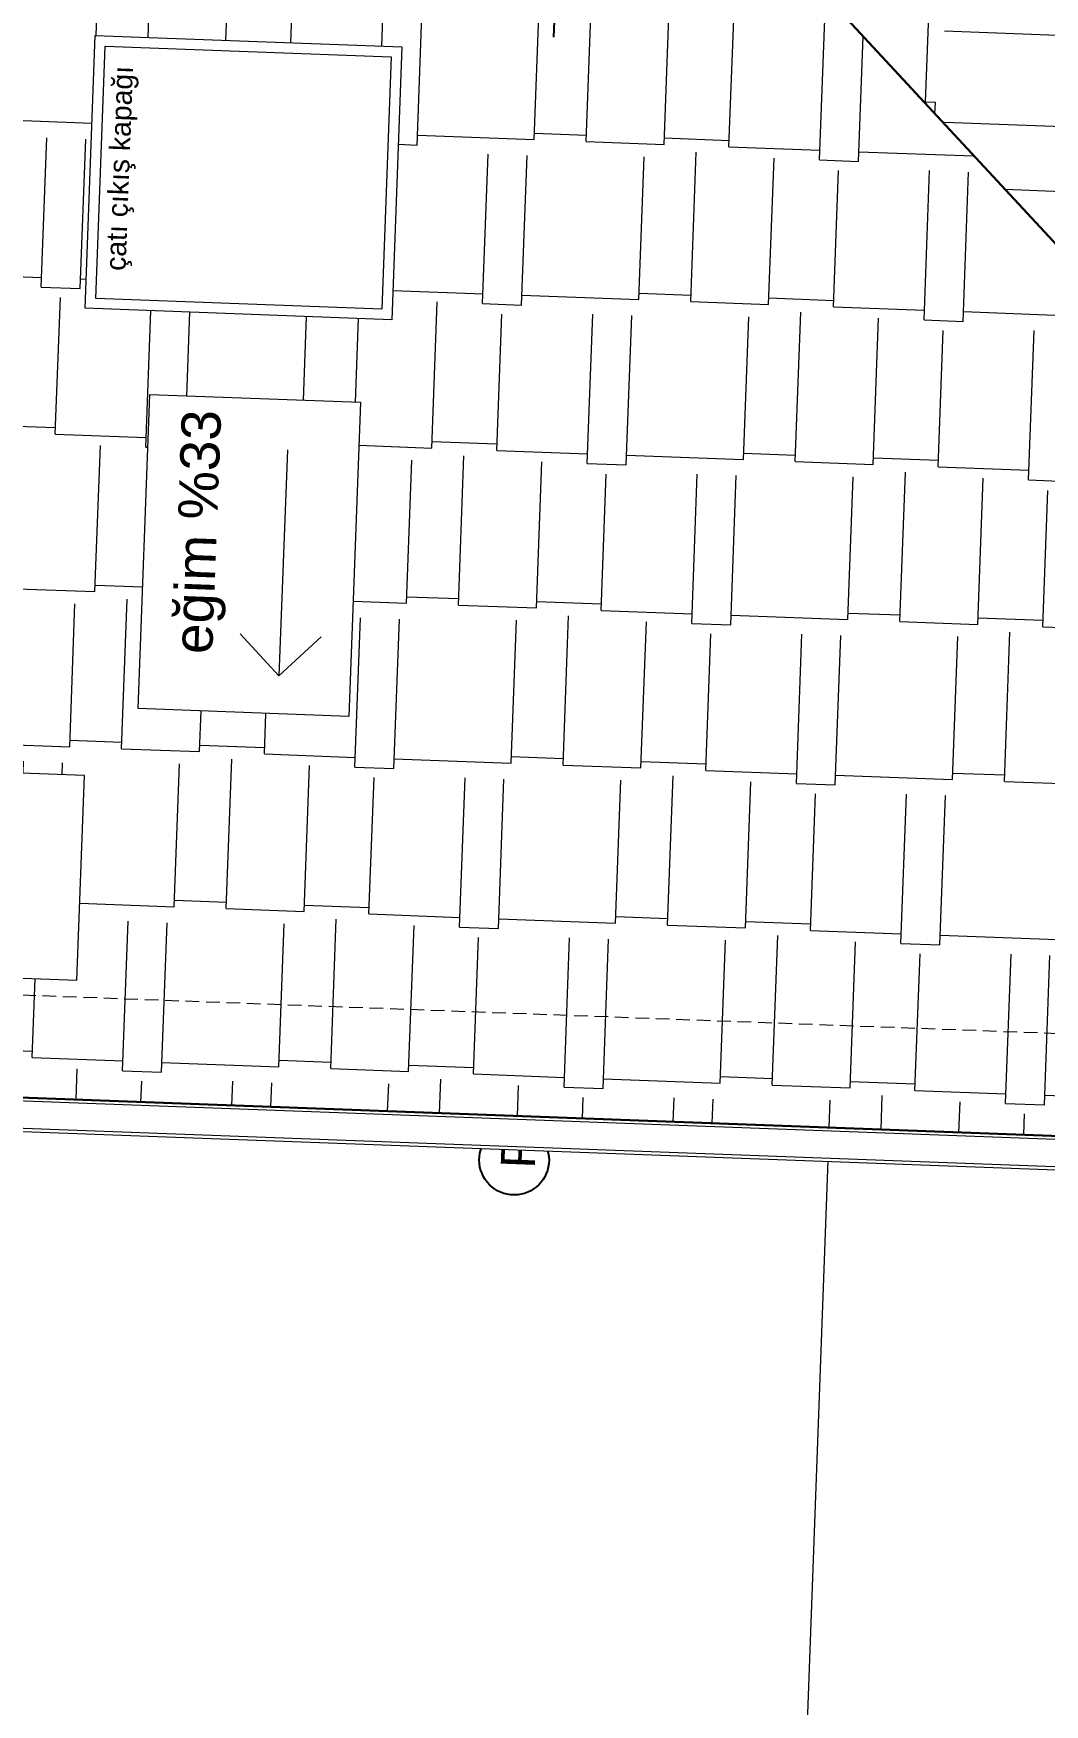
# Model space of a CAD drawing. Header units: centimetres. Extents: x 63871 to 181827, y -95930 to 42199.
# Drawn here: x 175374.8 to 175671.4, y 35580.6 to 36070.4 of the extents above; entities that cross this region are included whole.
import ezdxf
from ezdxf.enums import TextEntityAlignment as Align

# ---------------------------------------------------------------- set-up
doc = ezdxf.new("R2010")
doc.units = ezdxf.units.CM
doc.linetypes.add('11-021_500-SatisOfisi_220512$0${ Diamond }', pattern=[12, 4, -2, 2, 2, -2])
doc.linetypes.add('Dash', pattern=[6, 3, -3])
for name, color, linetype, lineweight in [('A-AREA-IDEN', 7, 'Continuous', 9), ('A-GLAZ', 151, 'Continuous', 9), ('A-WALL', 12, 'Continuous', 50), ('ARM_Pen_No__252', 8, 'Continuous', 18), ('Baca', 82, 'Continuous', 9), ('İz DÜŞÜMÜ', 7, '11-021_500-SatisOfisi_220512$0${ Diamond }', 18), ('OLUK', 222, 'Continuous', 15), ('S-STRS', 31, 'Continuous', 9), ('Çatı', 144, 'Continuous', 30)]:
    doc.layers.add(name, color=color, linetype=linetype, lineweight=lineweight)
for name, color, linetype in [('Bitirme - Duvar', 7, 'Continuous'), ('Dıış Ölçü', 140, 'Continuous'), ('KOT', 171, 'Continuous')]:
    doc.layers.add(name, color=color, linetype=linetype)
doc.styles.add('Arial', font='Arial.ttf', dxfattribs={"height": 250})
doc.styles.add('Arial_1', font='Arial.ttf', dxfattribs={"height": 300})
doc.styles.add('OLUŞTURULMUŞ_STİL_1', font='Arial.ttf')
doc.styles.add('RomanS', font='')
doc.styles.add('STYLE1', font='', dxfattribs={"width": 0.55, "height": 0.25})
doc.styles.get('RomanS').set_extended_font_data('Stylus BT')
doc.styles.get('STYLE1').set_extended_font_data('Arial Tur')
doc.dimstyles.new('BÖYÜK', dxfattribs={"dimtxt": 70, "dimasz": 5, "dimexe": 5, "dimexo": 5, "dimgap": 2, "dimtad": 3, "dimdec": 0, "dimzin": 0, "dimdsep": 46, "dimtxsty": 'RomanS', "dimblk": 'DOT', "dimcen": 5, "dimadec": 0, "dimazin": 0, "dimtfac": 1, "dimtdec": 0, "dimtix": 1, "dimtofl": 0, "dimtmove": 1, "dimatfit": 0, "dimldrblk": 'DOT', "dimfxl": 10, "dimfxlon": 1, "dimtolj": 1, "dimtzin": 0, "dimarcsym": 0})

# ---------------------------------------------------------------- blocks, each defined once
blk = doc.blocks.new('HRD')
at = {"layer": 'ARM_Pen_No__252'}
h = blk.add_hatch(dxfattribs=at)
h.set_pattern_fill('AR-B816', color=256, scale=0.09)
h.set_pattern_definition([(0, (-39959.2, 0), (0, 18.288), []), (90, (-39959.2, 0), (-18.288, 18.288), [18.288, -18.288])])
h.paths.add_polyline_path([(154149.63, 35592.48), (154149.63, 35503.48), (154219.63, 35503.48), (154219.63, 35483.24), (154324.63, 35483.24), (154324.63, 35692.48), (154369.63, 35692.48), (154369.63, 35927.48), (154369.63, 35927.48), (154369.63, 36097.48), (154369.63, 36177.48), (154254.63, 36177.48), (153954.63, 36177.48), (153839.63, 36177.48), (153839.63, 35897.6), (153869.63, 35897.54), (153869.63, 35882.48), (154019.63, 35882.48), (154019.63, 35872.48), (154019.63, 35833.25, -0.444416), (154030.45, 35823.48, -0.444416), (154019.63, 35813.72), (154019.63, 35773.48), (153939.63, 35773.48), (153939.63, 35692.48), (154019.63, 35692.48), (154019.63, 35687.48), (154019.63, 35633.7), (154020.63, 35632.93), (154019.63, 35631.47), (154019.63, 35592.48), (154019.63, 35582.48), (153989.63, 35582.48), (153989.63, 35577.48), (153989.63, 35497.48), (153989.63, 35437.48), (153994.63, 35437.48), (154094.63, 35437.48), (154139.63, 35437.48), (154139.63, 35592.48)])
at = {"layer": 'A-GLAZ', "ltscale": 3}
for p, q in [((153839.63, 35782.48), (153819.63, 35782.48)), ((153819.63, 35782.48), (153819.63, 35777.48)), ((153819.63, 35782.48), (153819.63, 35692.48)), ((153839.63, 35777.48), (153839.63, 35782.48)), ((153839.63, 35782.48), (153839.63, 35692.48)), ((153819.63, 35777.48), (153839.63, 35777.48)), ((153824.63, 35732.48), (153824.63, 35777.48)), ((153824.63, 35777.48), (153824.63, 35772.48)), ((153829.63, 35777.48), (153829.63, 35732.48)), ((153824.63, 35772.48), (153829.63, 35772.48)), ((153827.13, 35772.48), (153827.13, 35737.48)), ((153829.63, 35697.48), (153829.63, 35742.48)), ((153829.63, 35742.48), (153834.63, 35742.48)), ((153834.63, 35742.48), (153834.63, 35697.48)), ((153829.63, 35737.48), (153824.63, 35737.48)), ((153829.63, 35737.48), (153834.63, 35737.48)), ((153832.13, 35737.48), (153832.13, 35702.48)), ((153829.63, 35732.48), (153824.63, 35732.48)), ((153829.63, 35697.48), (153829.63, 35702.48)), ((153829.63, 35702.48), (153834.63, 35702.48)), ((153819.63, 35692.48), (153819.63, 35697.48)), ((153819.63, 35697.48), (153839.63, 35697.48)), ((153839.63, 35697.48), (153839.63, 35692.48)), ((153839.63, 35692.48), (153819.63, 35692.48))]:
    blk.add_line(p, q, dxfattribs=at)
at = {"layer": 'A-WALL', "lineweight": 53}
for p, q in [((153819.63, 35782.48), (153819.63, 36197.48)), ((154019.63, 35882.48), (153839.63, 35882.48)), ((154019.63, 35872.48), (154019.63, 35882.48)), ((153839.63, 35872.48), (153839.63, 35782.48)), ((154019.63, 35872.48), (153839.63, 35872.48)), ((153819.63, 35417.48), (153819.63, 35692.48)), ((153819.63, 35692.48), (153839.63, 35692.48)), ((153839.63, 35692.48), (153839.63, 35592.48)), ((153839.63, 35592.48), (154019.63, 35592.48)), ((154019.63, 35592.48), (154019.63, 35582.48))]:
    blk.add_line(p, q, dxfattribs=at)
at = {"layer": 'A-WALL', "lineweight": 50}
blk.add_line((153839.63, 35782.48), (153819.63, 35782.48), dxfattribs=at)
at = {"layer": 'Bitirme - Duvar', "color": 161, "linetype": 'Continuous', "lineweight": 25}
blk.add_line((153786.93, 35737.48), (153834.43, 35737.48), dxfattribs=at)
blk.add_circle((153776.71, 35737.48), 10.23, dxfattribs=at)
at = {"layer": 'İz DÜŞÜMÜ'}
blk.add_lwpolyline([(153819.63, 36347.48), (154419.63, 36347.49), (154419.63, 35292.49), (154159.63, 35292.49), (154159.63, 35357.48), (153819.63, 35357.48), (153819.63, 36347.48)], dxfattribs=at)
at = {"layer": 'S-STRS', "linetype": 'Dash'}
for p, q in [((153931.94, 35776.94), (153839.63, 35869.24)), ((153936.63, 35779.48), (153890.13, 35872.48)), ((153936.63, 35786.19), (153936.63, 35872.48)), ((153963.63, 35779.48), (153963.63, 35872.48)), ((153990.63, 35779.48), (153990.63, 35872.48)), ((153932.3, 35773.48), (153839.63, 35815.06)), ((153934.67, 35770.48), (153839.63, 35770.48)), ((153934.75, 35743.48), (153839.63, 35743.48)), ((153934.84, 35716.48), (153839.63, 35716.48)), ((153934.93, 35690.37), (153839.63, 35647.62)), ((153932.95, 35689.48), (153839.63, 35689.48)), ((153934.94, 35687.79), (153839.63, 35592.48)), ((153937.13, 35687.48), (153889.63, 35592.48)), ((153939.63, 35687.48), (153939.63, 35592.48)), ((153942.63, 35687.48), (153942.63, 35592.48)), ((153966.63, 35687.48), (153966.63, 35592.48)), ((153969.63, 35687.48), (153969.63, 35592.48)), ((153993.63, 35687.48), (153993.63, 35592.48)), ((153996.63, 35687.48), (153996.63, 35592.48)), ((153933.67, 35686.52), (153840.86, 35644.89)), ((153935.39, 35684), (153843.88, 35592.48)), ((153939.63, 35685.78), (153892.99, 35592.48))]:
    blk.add_line(p, q, dxfattribs=at)
at = {"layer": 'S-STRS'}
for p, q in [((153934.64, 35778.48), (153840.63, 35872.48)), ((153939.99, 35779.48), (153893.49, 35872.48)), ((153939.63, 35872.48), (153939.63, 35780.19)), ((153966.63, 35779.48), (153966.63, 35872.48)), ((153993.63, 35779.48), (153993.63, 35872.48)), ((154019.63, 35773.48), (154019.63, 35872.48)), ((153889.63, 35823.48), (153889.63, 35632.93)), ((154019.63, 35823.48), (153889.63, 35823.48)), ((153934.65, 35775.72), (153839.63, 35818.35)), ((154019.63, 35779.48), (153934.64, 35779.48)), ((153934.94, 35687.48), (153934.64, 35779.48)), ((153934.66, 35773.48), (153839.63, 35773.48)), ((153939.63, 35773.48), (153939.63, 35692.48)), ((154019.63, 35773.48), (153939.63, 35773.48)), ((153934.74, 35746.48), (153839.63, 35746.48)), ((153934.83, 35719.48), (153839.63, 35719.48)), ((153934.92, 35692.48), (153839.63, 35692.48)), ((154019.63, 35692.48), (153939.63, 35692.48)), ((154019.63, 35692.48), (154019.63, 35687.48)), ((153934.94, 35687.48), (154019.63, 35687.48)), ((154020.63, 35632.93), (154005.64, 35644.41)), ((154020.63, 35632.93), (153889.63, 35632.93)), ((154020.63, 35632.93), (154008.78, 35615.63)), ((154019.63, 35593.02), (154019.63, 35592.48))]:
    blk.add_line(p, q, dxfattribs=at)
at = {"layer": 'S-STRS', "linetype": 'Dash'}
for points in [[(154017.63, 35779.48), (154017.63, 35872.48)], [(154017.63, 35592.48), (154017.63, 35687.48)], [(154019.63, 35592.48), (154019.63, 35687.48)]]:
    blk.add_lwpolyline(points, dxfattribs=at)
at = {"layer": 'S-STRS'}
blk.add_circle((154020.63, 35823.48), 9.82, dxfattribs=at)
at = {"layer": 'Bitirme - Duvar', "linetype": 'Continuous', "char_height": 10, "attachment_point": 7, "style": 'OLUŞTURULMUŞ_STİL_1'}
for s, insert in [('\\A1;90', (153794.5, 35741.48)), ('\\A1;P', (153774.38, 35731.36)), ('\\A1;270', (153794.5, 35721.48))]:
    blk.add_mtext(s, dxfattribs=dict(at, insert=insert))
at = {"layer": 'S-STRS', "style": 'STYLE1', "text_generation_flag": 6, "width": 0.55}
for s, p in [('1', (154003.15, 35828.76)), ('5', (153896.57, 35828.3)), ('4', (153921.38, 35827.87)), ('3', (153950.49, 35826.93)), ('2', (153976.29, 35827.8)), ('6', (153878.58, 35802.91)), ('7', (153878.84, 35776.1)), ('8', (153875.13, 35749.76)), ('9', (153875.94, 35725.08)), ('10', (153870.67, 35697.98)), ('11', (153871.56, 35669.05)), ('12', (153873.77, 35641.39)), ('13', (153885.31, 35613.83)), ('14', (153917.77, 35613.22)), ('15', (153951.29, 35615.09)), ('16', (153976.64, 35614.2)), ('17', (153999.56, 35613.36)), ('18', (154025.14, 35613.05))]:
    blk.add_text(s, height=15.36, rotation=180, dxfattribs=at).set_placement(p)
at = {"layer": 'S-STRS', "style": 'STYLE1'}
blk.add_text('18 x 16.66cm', height=9.5148, rotation=270, dxfattribs=at).set_placement((153943.4, 35773.48))
blk = doc.blocks.new('_Dot')
at = {"color": 0, "linetype": 'ByBlock', "lineweight": -2}
blk.add_line((-0.5, 0), (-1, 0), dxfattribs=at)
at = {"color": 0, "linetype": 'ByBlock', "const_width": 0.5}
blk.add_lwpolyline([(-0.25, 0, 1), (0.25, 0, 1)], format="xyb", close=True, dxfattribs=at)
blk = doc.blocks.new('*D380')
at = {"layer": 'Defpoints', "color": 0, "transparency": 16777216}
for p in [(-2359.3, 20850.24), (-2342.47, 20849.61), (-2381.58, 20250.26)]:
    blk.add_point(p, dxfattribs=at)
at = {"layer": 'Dıış Ölçü', "color": 0, "lineweight": -2, "transparency": 16777216}
for p, q in [((-2352.47, 20849.99), (-2337.48, 20849.43)), ((-2364.57, 20254.63), (-2342.66, 20844.62)), ((-2374.74, 20250.01), (-2359.75, 20249.45))]:
    blk.add_line(p, q, dxfattribs=at)
at = {"layer": 'Dıış Ölçü', "color": 0, "lineweight": -2, "transparency": 16777216, "xscale": 5, "yscale": 5, "zscale": 5}
for p, rotation in [((-2342.47, 20849.61), 87.87361724274082), ((-2364.75, 20249.64), 267.8736172427408)]:
    blk.add_blockref('_Dot', p, dxfattribs=dict(at, rotation=rotation))
at = {"layer": 'Dıış Ölçü', "color": 0, "transparency": 16777216, "insert": (-2392.15, 20551.06), "char_height": 70, "attachment_point": 5, "rotation": 87.8736, "style": 'RomanS'}
blk.add_mtext('\\A1;600', dxfattribs=at)
blk = doc.blocks.new('çatı planı')
blk.add_wipeout([(-680, -1060), (-680, 0), (0, 0), (0, -1125), (-340, -1125), (-340, -1060)]).dxf.layer = 'OLUK'
at = {"layer": 'Çatı', "lineweight": 15}
h = blk.add_hatch(dxfattribs=at)
h.set_pattern_fill('AR-RSHKE', color=251, scale=0.15, angle=270)
h.set_pattern_definition([(270, (-196861.627, -36377.483), (45.72, -97.155), [22.86, -19.05, 26.67, -11.43, 34.29, -15.24]), (270, (-196859.72, -36400.343), (45.72, -97.155), [19.05, -72.39, 15.24, -22.86]), (270, (-196864.484, -36446.063), (45.72, -97.155), [11.43, -118.11]), (0, (-196861.627, -36377.483), (45.72, 32.385), [43.815, -139.065]), (0, (-196861.627, -36400.343), (45.72, 32.385), [42.8625, -140.0175]), (0, (-196861.627, -36419.393), (45.72, 32.385), [40.005, -142.875]), (0, (-196864.484, -36446.063), (45.72, 32.385), [43.815, -139.065]), (0, (-196864.484, -36457.493), (45.72, 32.385), [43.815, -139.065]), (0, (-196861.627, -36491.783), (45.72, 32.385), [41.91, -140.97])])
h.paths.add_polyline_path([(-340, -340), (-670, -340), (-670, -1050), (-340, -720)])
h.paths.add_polyline_path([(-554.79, -586.74), (-554.79, -524.95), (-462.64, -524.95), (-462.64, -586.74)], flags=16)
h.paths.add_polyline_path([(-438.13, -595), (-438.13, -505), (-358.13, -505), (-358.13, -595)], flags=16)
h.paths.add_polyline_path([(-435.13, -592), (-435.13, -508), (-361.13, -508), (-361.13, -592)], flags=0)
h.paths.add_polyline_path([(-575, -509.93), (-635, -509.93), (-635, -464.95), (-575, -464.95)], flags=16)
h.paths.add_polyline_path([(-590, -495), (-620, -494.93), (-620, -479.88), (-590, -479.95)], flags=0)
h.paths.add_polyline_path([(-605, -487.43, -1), (-620, -487.43, -1), (-605, -487.43, -1), (-590, -487.43, -1)], flags=0)
h.paths.add_polyline_path([(-540.96, -552.31), (-463.64, -552.31), (-463.64, -528.57), (-540.96, -528.57)], flags=8)
h.paths.add_polyline_path([(-428.72, -520.12), (-364.78, -520.12), (-364.78, -508.56), (-428.72, -508.56)], flags=8)
h = blk.add_hatch(dxfattribs=at)
h.set_pattern_fill('AR-RSHKE', color=251, scale=0.15)
h.set_pattern_definition([(0, (-196861.627, -36377.483), (97.155, 45.72), [22.86, -19.05, 26.67, -11.43, 34.29, -15.24]), (0, (-196838.767, -36375.58), (97.155, 45.72), [19.05, -72.39, 15.24, -22.86]), (0, (-196793.047, -36380.34), (97.155, 45.72), [11.43, -118.11]), (90, (-196861.627, -36377.483), (-32.385, 45.72), [43.815, -139.065]), (90, (-196838.767, -36377.483), (-32.385, 45.72), [42.8625, -140.0175]), (90, (-196819.717, -36377.483), (-32.385, 45.72), [40.005, -142.875]), (90, (-196793.047, -36380.34), (-32.385, 45.72), [43.815, -139.065]), (90, (-196781.617, -36380.34), (-32.385, 45.72), [43.815, -139.065]), (90, (-196747.327, -36377.483), (-32.385, 45.72), [41.91, -140.97])])
h.paths.add_polyline_path([(-170, -890), (-340, -720), (-670, -1050), (-330, -1050)])
h.paths.add_polyline_path([(-267.06, -910.01), (-267.06, -954.99), (-327.06, -954.99), (-327.06, -910.01)], flags=16)
h.paths.add_polyline_path([(-280, -925.01), (-280, -940.07), (-310, -940), (-310, -924.95)], flags=0)
h.paths.add_polyline_path([(-280, -932.5, -1), (-295, -932.5, -1), (-310, -932.5, -1), (-295, -932.5, -1)], flags=0)
h.paths.add_polyline_path([(-311.07, -879.18), (-372.85, -879.18), (-372.85, -787.02), (-311.07, -787.02)], flags=16)
h.paths.add_polyline_path([(-345.5, -865.35), (-345.5, -788.02), (-369.24, -788.02), (-369.24, -865.35)], flags=8)
h.paths.add_polyline_path([(-637.61, -1017.24), (-596.53, -1017.27), (-596.52, -1002.03), (-637.6, -1002)], flags=25)
at = {"layer": 'A-AREA-IDEN'}
for p, q in [((-543.69, -565.83), (-531.8, -553.95)), ((-477.4, -565.83), (-543.69, -565.83)), ((-543.69, -565.83), (-531.8, -577.72))]:
    blk.add_line(p, q, dxfattribs=at)
for points in [[(-438.13, -505), (-358.13, -505), (-358.13, -595), (-438.13, -595)], [(-435.13, -508), (-361.13, -508), (-361.13, -592), (-435.13, -592)], [(-462.64, -586.74), (-554.79, -586.74), (-554.79, -524.95), (-462.64, -524.95)]]:
    blk.add_lwpolyline(points, close=True, dxfattribs=at)
at = {"layer": 'Baca'}
blk.add_lwpolyline([(-635, -509.93), (-575, -509.93), (-575, -464.95), (-635, -464.95)], close=True, dxfattribs=at)
at = {"layer": 'İz DÜŞÜMÜ'}
blk.add_lwpolyline([(-300, -1020), (-300, -960), (-40, -960), (-40, -1085), (-300, -1085), (-300, -1020), (-640, -1020), (-640, -30), (-300, -30), (-300, -180), (-40, -180), (-40, -1095)], dxfattribs=at)
at = {"layer": 'KOT'}
blk.add_line((-353.65, -639.43), (-286.83, -639.43), dxfattribs=at)
at = {"layer": 'OLUK'}
for points in [[(-340, -1125), (-340, -1060), (-680, -1060), (-680, 0), (0, 0), (0, -1125)], [(-339, -1124), (-339, -1059), (-679, -1059), (-679, -1), (-1, -1), (-1, -1124)], [(-331, -1116), (-331, -1051), (-671, -1051), (-671, -9), (-9, -9), (-9, -1116)]]:
    blk.add_lwpolyline(points, close=True, dxfattribs=at)
at = {"layer": 'Çatı'}
blk.add_line((-340, -720), (-670, -1050), dxfattribs=at)
blk.add_lwpolyline([(-330, -1115), (-330, -1050), (-670, -1050), (-670, -10), (-10, -10), (-10, -1115)], close=True, dxfattribs=at)
at = {"layer": 'A-AREA-IDEN', "style": 'Arial_1'}
blk.add_text('çatı çıkış kapağı', height=5.9535, dxfattribs=at).set_placement((-396.75, -516.44), align=Align.CENTER)
at = {"layer": 'A-AREA-IDEN', "insert": (-502.37, -534.5), "char_height": 11.52, "width": 136.2867, "attachment_point": 2, "line_spacing_factor": 0.941778, "style": 'Arial'}
blk.add_mtext('eğim %33', dxfattribs=at)
blk = doc.blocks.new('VAZİYET PLANI')
at = {"rotation": 87.87318926064289}
blk.add_blockref('HRD', (27569.94, -134186.91), dxfattribs=at)
at = {"layer": 'Dıış Ölçü'}
dim = blk.add_aligned_dim(p1=(-2381.58, 20250.26), p2=(-2359.3, 20850.24), distance=-16.84, dimstyle='BÖYÜK', dxfattribs=at)
dim.commit()
dim.dimension.update_dxf_attribs({"geometry": '*D380', "text_midpoint": (-2392.15, 20551.06)})
at = {"layer": 'OLUK', "rotation": 87.87318910166643}
blk.add_blockref('çatı planı', (-3050.29, 21516.34), dxfattribs=at)

msp = doc.modelspace()

# ---------------------------------------------------------------- block references
at = {"layer": 'OLUK'}
msp.add_blockref('VAZİYET PLANI', (177951.86, 14930.11), dxfattribs=at)

doc.saveas('drawing.dxf')
